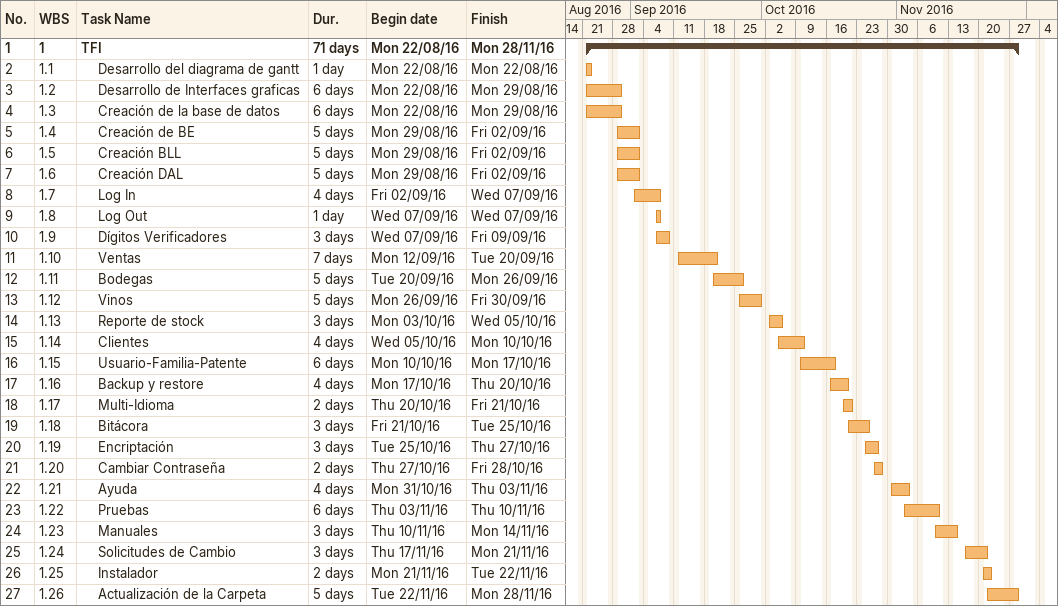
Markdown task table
| ID | WBS | Task | Duration | Start | Finish |
|---|---|---|---|---|---|
| 1 | 1 | **TFI** | 71d | 2016-08-22 | 2016-11-28 |
| 2 | 1.1 | Desarrollo del diagrama de gantt | 1d | 2016-08-22 | 2016-08-22 |
| 3 | 1.2 | Desarrollo de Interfaces graficas | 6d | 2016-08-22 | 2016-08-29 |
| 4 | 1.3 | Creación de la base de datos | 6d | 2016-08-22 | 2016-08-29 |
| 5 | 1.4 | Creación de BE | 5d | 2016-08-29 | 2016-09-02 |
| 6 | 1.5 | Creación BLL | 5d | 2016-08-29 | 2016-09-02 |
| 7 | 1.6 | Creación DAL | 5d | 2016-08-29 | 2016-09-02 |
| 8 | 1.7 | Log In | 4d | 2016-09-02 | 2016-09-07 |
| 9 | 1.8 | Log Out | 1d | 2016-09-07 | 2016-09-07 |
| 10 | 1.9 | Dígitos Verificadores | 3d | 2016-09-07 | 2016-09-09 |
| 11 | 1.10 | Ventas | 7d | 2016-09-12 | 2016-09-20 |
| 12 | 1.11 | Bodegas | 5d | 2016-09-20 | 2016-09-26 |
| 13 | 1.12 | Vinos | 5d | 2016-09-26 | 2016-09-30 |
| 14 | 1.13 | Reporte de stock | 3d | 2016-10-03 | 2016-10-05 |
| 15 | 1.14 | Clientes | 4d | 2016-10-05 | 2016-10-10 |
| 16 | 1.15 | Usuario-Familia-Patente | 6d | 2016-10-10 | 2016-10-17 |
| 17 | 1.16 | Backup y restore | 4d | 2016-10-17 | 2016-10-20 |
| 18 | 1.17 | Multi-Idioma | 2d | 2016-10-20 | 2016-10-21 |
| 19 | 1.18 | Bitácora | 3d | 2016-10-21 | 2016-10-25 |
| 20 | 1.19 | Encriptación | 3d | 2016-10-25 | 2016-10-27 |
| 21 | 1.20 | Cambiar Contraseña | 2d | 2016-10-27 | 2016-10-28 |
| 22 | 1.21 | Ayuda | 4d | 2016-10-31 | 2016-11-03 |
| 23 | 1.22 | Pruebas | 6d | 2016-11-03 | 2016-11-10 |
| 24 | 1.23 | Manuales | 3d | 2016-11-10 | 2016-11-14 |
| 25 | 1.24 | Solicitudes de Cambio | 3d | 2016-11-17 | 2016-11-21 |
| 26 | 1.25 | Instalador | 2d | 2016-11-21 | 2016-11-22 |
| 27 | 1.26 | Actualización de la Carpeta | 5d | 2016-11-22 | 2016-11-28 |
